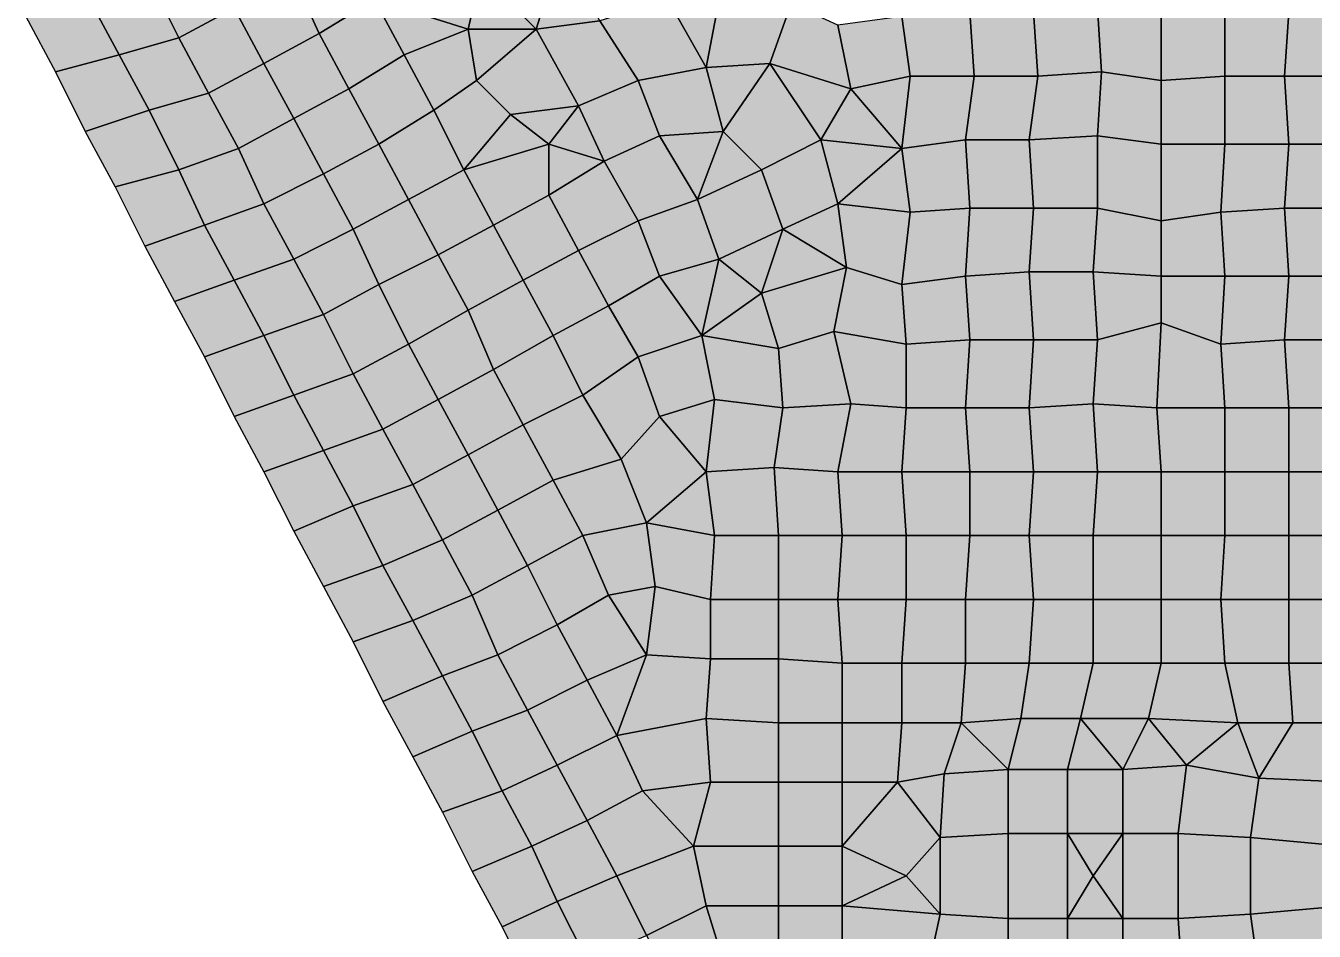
# Model space of a CAD drawing. Header units: metres. Extents: x -7480 to 79269, y -9100 to 45880.
# Drawn here: x -6380 to -320, y 32220 to 36477 of the extents above; entities that cross this region are included whole.
import ezdxf

# ---------------------------------------------------------------- set-up
doc = ezdxf.new("R2010")
doc.units = ezdxf.units.M
doc.layers.add('COLOR_1', color=1, linetype='Continuous')
doc.layers.add('COLOR_181', color=181, linetype='Continuous')

msp = doc.modelspace()

# ---------------------------------------------------------------- hatches: boundary and pattern name
at = {"layer": 'COLOR_1'}
for points in [[(-2080, 32660), (-1760, 32680), (-1760, 32980), (-2060, 32960)], [(-1760, 32680), (-1480, 32680), (-1480, 32980), (-1760, 32980)], [(-1480, 32680), (-1220, 32680), (-1220, 32980), (-1480, 32980)], [(-1220, 32680), (-960, 32680), (-920, 33000), (-1220, 32980)], [(-960, 32680), (-620, 32660), (-580, 32940), (-920, 33000)], [(-620, 32660), (-180, 32620), (-160, 32920), (-580, 32940)], [(-2140, 32020), (-1760, 31980), (-1760, 32280), (-2080, 32300)], [(-960, 32280), (-940, 31980), (-580, 32020), (-620, 32300)], [(-620, 32300), (-580, 32020), (-160, 32040), (-180, 32340)], [(-1760, 31980), (-1480, 31980), (-1480, 32280), (-1760, 32280)], [(-1480, 31980), (-1220, 31980), (-1220, 32280), (-1480, 32280)], [(-1220, 31980), (-940, 31980), (-960, 32280), (-1220, 32280)]]:
    msp.add_hatch(color=256, dxfattribs=at).paths.add_polyline_path(points)
at = {"layer": 'COLOR_181'}
for points in [[(-5100, 36660), (-5000, 36440), (-4740, 36600), (-4860, 36860)], [(-5800, 36700), (-5660, 36420), (-5400, 36560), (-5520, 36820)], [(-4740, 36600), (-4300, 36460), (-4240, 36720), (-4520, 36840)], [(-4240, 36720), (-3980, 36460), (-3860, 36840)], [(-3980, 36460), (-3680, 36500), (-3860, 36840)], [(-6080, 36600), (-5940, 36340), (-5660, 36420), (-5800, 36700)], [(-4300, 36460), (-3980, 36460), (-4240, 36720)], [(-3360, 36600), (-3180, 36280), (-3100, 36700)], [(-3180, 36280), (-2880, 36300), (-2780, 36580), (-3100, 36700)], [(-5400, 36560), (-5260, 36300), (-5000, 36440), (-5100, 36660)], [(-6380, 36520), (-6240, 36260), (-5940, 36340), (-6080, 36600)], [(-5660, 36420), (-5520, 36160), (-5260, 36300), (-5400, 36560)], [(-5000, 36440), (-4860, 36180), (-4600, 36340), (-4740, 36600)], [(-4740, 36600), (-4600, 36340), (-4300, 36460)], [(-3680, 36500), (-3500, 36220), (-3180, 36280), (-3360, 36600)], [(-2880, 36300), (-2500, 36180), (-2560, 36480), (-2780, 36580)], [(-1640, 36540), (-1620, 36240), (-1320, 36260), (-1340, 36560)], [(-1340, 36560), (-1320, 36260), (-1040, 36220), (-1040, 36540)], [(-3980, 36460), (-3780, 36100), (-3500, 36220), (-3680, 36500)], [(-2560, 36480), (-2500, 36180), (-2220, 36240), (-2260, 36520)], [(-2260, 36520), (-2220, 36240), (-1920, 36240), (-1940, 36540)], [(-1940, 36540), (-1920, 36240), (-1620, 36240), (-1640, 36540)], [(-1040, 36220), (-740, 36240), (-740, 36540), (-1040, 36540)], [(-740, 36240), (-460, 36240), (-440, 36540), (-740, 36540)], [(-460, 36240), (-160, 36240), (-160, 36540), (-440, 36540)], [(-5260, 36300), (-5120, 36040), (-4860, 36180), (-5000, 36440)], [(-4600, 36340), (-4460, 36080), (-4260, 36220), (-4300, 36460)], [(-4300, 36460), (-4260, 36220), (-3980, 36460)], [(-4260, 36220), (-4100, 36060), (-3780, 36100), (-3980, 36460)], [(-5940, 36340), (-5800, 36080), (-5520, 36160), (-5660, 36420)], [(-6240, 36260), (-6100, 35980), (-5800, 36080), (-5940, 36340)], [(-5520, 36160), (-5380, 35900), (-5120, 36040), (-5260, 36300)], [(-4860, 36180), (-4720, 35920), (-4460, 36080), (-4600, 36340)], [(-3180, 36280), (-3100, 35980), (-2880, 36300)], [(-3100, 35980), (-2920, 35800), (-2640, 35940), (-2880, 36300)], [(-2880, 36300), (-2640, 35940), (-2500, 36180)], [(-3500, 36220), (-3400, 35960), (-3100, 35980), (-3180, 36280)], [(-2500, 36180), (-2260, 35900), (-2220, 36240)], [(-2260, 35900), (-1960, 35940), (-1920, 36240), (-2220, 36240)], [(-1960, 35940), (-1660, 35940), (-1620, 36240), (-1920, 36240)], [(-1660, 35940), (-1340, 35960), (-1320, 36260), (-1620, 36240)], [(-1340, 35960), (-1040, 35920), (-1040, 36220), (-1320, 36260)], [(-1040, 35920), (-740, 35920), (-740, 36240), (-1040, 36220)], [(-740, 35920), (-440, 35920), (-460, 36240), (-740, 36240)], [(-460, 36240), (-440, 35920), (-140, 35920), (-160, 36240)], [(-5120, 36040), (-4980, 35780), (-4720, 35920), (-4860, 36180)], [(-4460, 36080), (-4320, 35800), (-4100, 36060), (-4260, 36220)], [(-3780, 36100), (-3660, 35840), (-3400, 35960), (-3500, 36220)], [(-2640, 35940), (-2260, 35900), (-2500, 36180)], [(-5800, 36080), (-5660, 35800), (-5380, 35900), (-5520, 36160)], [(-6100, 35980), (-5960, 35720), (-5660, 35800), (-5800, 36080)], [(-4720, 35920), (-4580, 35660), (-4320, 35800), (-4460, 36080)], [(-4320, 35800), (-3920, 35920), (-4100, 36060)], [(-4100, 36060), (-3920, 35920), (-3780, 36100)], [(-3920, 35920), (-3660, 35840), (-3780, 36100)], [(-5380, 35900), (-5260, 35640), (-4980, 35780), (-5120, 36040)], [(-3660, 35840), (-3500, 35560), (-3220, 35660), (-3400, 35960)], [(-3400, 35960), (-3220, 35660), (-3100, 35980)], [(-3220, 35660), (-2920, 35800), (-3100, 35980)], [(-2920, 35800), (-2820, 35520), (-2560, 35640), (-2640, 35940)], [(-2640, 35940), (-2560, 35640), (-2260, 35900)], [(-2260, 35900), (-2220, 35600), (-1940, 35620), (-1960, 35940)], [(-1960, 35940), (-1940, 35620), (-1640, 35620), (-1660, 35940)], [(-1660, 35940), (-1640, 35620), (-1340, 35620), (-1340, 35960)], [(-1340, 35620), (-1040, 35560), (-1040, 35920), (-1340, 35960)], [(-5660, 35800), (-5540, 35540), (-5260, 35640), (-5380, 35900)], [(-4980, 35780), (-4840, 35520), (-4580, 35660), (-4720, 35920)], [(-4320, 35800), (-4180, 35540), (-3920, 35680), (-3920, 35920)], [(-3920, 35680), (-3660, 35840), (-3920, 35920)], [(-2560, 35640), (-2220, 35600), (-2260, 35900)], [(-1040, 35560), (-760, 35600), (-740, 35920), (-1040, 35920)], [(-760, 35600), (-460, 35620), (-440, 35920), (-740, 35920)], [(-460, 35620), (-160, 35620), (-140, 35920), (-440, 35920)], [(-3920, 35680), (-3780, 35420), (-3500, 35560), (-3660, 35840)], [(-5960, 35720), (-5820, 35440), (-5540, 35540), (-5660, 35800)], [(-5260, 35640), (-5120, 35380), (-4840, 35520), (-4980, 35780)], [(-4580, 35660), (-4440, 35400), (-4180, 35540), (-4320, 35800)], [(-3220, 35660), (-3120, 35380), (-2820, 35520), (-2920, 35800)], [(-5540, 35540), (-5400, 35280), (-5120, 35380), (-5260, 35640)], [(-4840, 35520), (-4720, 35260), (-4440, 35400), (-4580, 35660)], [(-4180, 35540), (-4040, 35280), (-3780, 35420), (-3920, 35680)], [(-3500, 35560), (-3400, 35300), (-3120, 35380), (-3220, 35660)], [(-2820, 35520), (-2520, 35340), (-2560, 35640)], [(-2560, 35640), (-2520, 35340), (-2260, 35260), (-2220, 35600)], [(-2260, 35260), (-1960, 35300), (-1940, 35620), (-2220, 35600)], [(-1960, 35300), (-1660, 35320), (-1640, 35620), (-1940, 35620)], [(-1660, 35320), (-1360, 35320), (-1340, 35620), (-1640, 35620)], [(-1360, 35320), (-1040, 35300), (-1040, 35560), (-1340, 35620)], [(-1040, 35300), (-740, 35300), (-760, 35600), (-1040, 35560)], [(-760, 35600), (-740, 35300), (-440, 35300), (-460, 35620)], [(-460, 35620), (-440, 35300), (-140, 35300), (-160, 35620)], [(-5820, 35440), (-5680, 35180), (-5400, 35280), (-5540, 35540)], [(-5120, 35380), (-4980, 35120), (-4720, 35260), (-4840, 35520)], [(-4440, 35400), (-4300, 35140), (-4040, 35280), (-4180, 35540)], [(-3780, 35420), (-3640, 35160), (-3400, 35300), (-3500, 35560)], [(-3120, 35380), (-2920, 35220), (-2820, 35520)], [(-2920, 35220), (-2520, 35340), (-2820, 35520)], [(-4720, 35260), (-4580, 34980), (-4300, 35140), (-4440, 35400)], [(-4040, 35280), (-3900, 35020), (-3640, 35160), (-3780, 35420)], [(-5400, 35280), (-5260, 35020), (-4980, 35120), (-5120, 35380)], [(-3400, 35300), (-3200, 35020), (-3120, 35380)], [(-3200, 35020), (-2920, 35220), (-3120, 35380)], [(-2920, 35220), (-2840, 34960), (-2580, 35040), (-2520, 35340)], [(-2580, 35040), (-2240, 34980), (-2260, 35260), (-2520, 35340)], [(-5680, 35180), (-5540, 34920), (-5260, 35020), (-5400, 35280)], [(-4300, 35140), (-4180, 34860), (-3900, 35020), (-4040, 35280)], [(-3640, 35160), (-3500, 34920), (-3200, 35020), (-3400, 35300)], [(-2260, 35260), (-2240, 34980), (-1940, 35000), (-1960, 35300)], [(-1960, 35300), (-1940, 35000), (-1640, 35000), (-1660, 35320)], [(-1660, 35320), (-1640, 35000), (-1340, 35000), (-1360, 35320)], [(-1360, 35320), (-1340, 35000), (-1040, 35080), (-1040, 35300)], [(-1040, 35080), (-760, 34980), (-740, 35300), (-1040, 35300)], [(-760, 34980), (-460, 35000), (-440, 35300), (-740, 35300)], [(-460, 35000), (-140, 35000), (-140, 35300), (-440, 35300)], [(-4980, 35120), (-4840, 34840), (-4580, 34980), (-4720, 35260)], [(-3200, 35020), (-2840, 34960), (-2920, 35220)], [(-3900, 35020), (-3760, 34740), (-3500, 34920), (-3640, 35160)], [(-5260, 35020), (-5120, 34740), (-4840, 34840), (-4980, 35120)], [(-4580, 34980), (-4440, 34720), (-4180, 34860), (-4300, 35140)], [(-2840, 34960), (-2820, 34680), (-2500, 34700), (-2580, 35040)], [(-2580, 35040), (-2500, 34700), (-2240, 34680), (-2240, 34980)], [(-1360, 34700), (-1060, 34680), (-1040, 35080), (-1340, 35000)], [(-1060, 34680), (-740, 34680), (-760, 34980), (-1040, 35080)], [(-5540, 34920), (-5400, 34640), (-5120, 34740), (-5260, 35020)], [(-4840, 34840), (-4700, 34580), (-4440, 34720), (-4580, 34980)], [(-4180, 34860), (-4040, 34600), (-3760, 34740), (-3900, 35020)], [(-3500, 34920), (-3400, 34640), (-3140, 34720), (-3200, 35020)], [(-3200, 35020), (-3140, 34720), (-2820, 34680), (-2840, 34960)], [(-2240, 34680), (-1960, 34680), (-1940, 35000), (-2240, 34980)], [(-1960, 34680), (-1660, 34680), (-1640, 35000), (-1940, 35000)], [(-1660, 34680), (-1360, 34700), (-1340, 35000), (-1640, 35000)], [(-760, 34980), (-740, 34680), (-440, 34680), (-460, 35000)], [(-460, 35000), (-440, 34680), (-140, 34680), (-140, 35000)], [(-3760, 34740), (-3580, 34440), (-3400, 34640), (-3500, 34920)], [(-4440, 34720), (-4300, 34460), (-4040, 34600), (-4180, 34860)], [(-5120, 34740), (-4980, 34480), (-4700, 34580), (-4840, 34840)], [(-5400, 34640), (-5260, 34380), (-4980, 34480), (-5120, 34740)], [(-4040, 34600), (-3900, 34340), (-3580, 34440), (-3760, 34740)], [(-4700, 34580), (-4560, 34320), (-4300, 34460), (-4440, 34720)], [(-3400, 34640), (-3180, 34380), (-3140, 34720)], [(-3180, 34380), (-2860, 34400), (-2820, 34680), (-3140, 34720)], [(-2860, 34400), (-2560, 34380), (-2500, 34700), (-2820, 34680)], [(-2560, 34380), (-2260, 34380), (-2240, 34680), (-2500, 34700)], [(-2260, 34380), (-1940, 34380), (-1960, 34680), (-2240, 34680)], [(-1960, 34680), (-1940, 34380), (-1640, 34380), (-1660, 34680)], [(-1660, 34680), (-1640, 34380), (-1340, 34380), (-1360, 34700)], [(-1360, 34700), (-1340, 34380), (-1040, 34380), (-1060, 34680)], [(-1060, 34680), (-1040, 34380), (-740, 34380), (-740, 34680)], [(-740, 34380), (-440, 34380), (-440, 34680), (-740, 34680)], [(-440, 34380), (-140, 34380), (-140, 34680), (-440, 34680)], [(-3580, 34440), (-3460, 34140), (-3180, 34380), (-3400, 34640)], [(-4980, 34480), (-4840, 34220), (-4560, 34320), (-4700, 34580)], [(-4300, 34460), (-4160, 34200), (-3900, 34340), (-4040, 34600)], [(-5260, 34380), (-5120, 34100), (-4840, 34220), (-4980, 34480)], [(-4560, 34320), (-4420, 34060), (-4160, 34200), (-4300, 34460)], [(-3900, 34340), (-3760, 34080), (-3460, 34140), (-3580, 34440)], [(-3460, 34140), (-3140, 34080), (-3180, 34380)], [(-3180, 34380), (-3140, 34080), (-2840, 34080), (-2860, 34400)], [(-2860, 34400), (-2840, 34080), (-2540, 34080), (-2560, 34380)], [(-2560, 34380), (-2540, 34080), (-2240, 34080), (-2260, 34380)], [(-2260, 34380), (-2240, 34080), (-1940, 34080), (-1940, 34380)], [(-1940, 34080), (-1660, 34080), (-1640, 34380), (-1940, 34380)], [(-1660, 34080), (-1360, 34080), (-1340, 34380), (-1640, 34380)], [(-1360, 34080), (-1040, 34080), (-1040, 34380), (-1340, 34380)], [(-1040, 34080), (-740, 34080), (-740, 34380), (-1040, 34380)], [(-740, 34080), (-440, 34080), (-440, 34380), (-740, 34380)], [(-440, 34080), (-140, 34080), (-140, 34380), (-440, 34380)], [(-4840, 34220), (-4700, 33940), (-4420, 34060), (-4560, 34320)], [(-4160, 34200), (-4020, 33940), (-3760, 34080), (-3900, 34340)], [(-5120, 34100), (-4980, 33840), (-4700, 33940), (-4840, 34220)], [(-4420, 34060), (-4280, 33800), (-4020, 33940), (-4160, 34200)], [(-3760, 34080), (-3640, 33800), (-3420, 33840), (-3460, 34140)], [(-3460, 34140), (-3420, 33840), (-3160, 33780), (-3140, 34080)], [(-4700, 33940), (-4560, 33680), (-4280, 33800), (-4420, 34060)], [(-4020, 33940), (-3880, 33660), (-3640, 33800), (-3760, 34080)], [(-3160, 33780), (-2840, 33780), (-2840, 34080), (-3140, 34080)], [(-2840, 33780), (-2560, 33780), (-2540, 34080), (-2840, 34080)], [(-2560, 33780), (-2240, 33780), (-2240, 34080), (-2540, 34080)], [(-2240, 33780), (-1960, 33780), (-1940, 34080), (-2240, 34080)], [(-1960, 33780), (-1640, 33780), (-1660, 34080), (-1940, 34080)], [(-1660, 34080), (-1640, 33780), (-1360, 33780), (-1360, 34080)], [(-1360, 33780), (-1040, 33780), (-1040, 34080), (-1360, 34080)], [(-1040, 33780), (-760, 33780), (-740, 34080), (-1040, 34080)], [(-760, 33780), (-440, 33780), (-440, 34080), (-740, 34080)], [(-440, 33780), (-160, 33780), (-140, 34080), (-440, 34080)], [(-4980, 33840), (-4840, 33580), (-4560, 33680), (-4700, 33940)], [(-4280, 33800), (-4160, 33520), (-3880, 33660), (-4020, 33940)], [(-3640, 33800), (-3460, 33520), (-3420, 33840)], [(-3460, 33520), (-3160, 33500), (-3160, 33780), (-3420, 33840)], [(-4560, 33680), (-4420, 33420), (-4160, 33520), (-4280, 33800)], [(-3880, 33660), (-3740, 33400), (-3460, 33520), (-3640, 33800)], [(-3160, 33500), (-2840, 33500), (-2840, 33780), (-3160, 33780)], [(-2840, 33500), (-2540, 33480), (-2560, 33780), (-2840, 33780)], [(-2560, 33780), (-2540, 33480), (-2260, 33480), (-2240, 33780)], [(-2260, 33480), (-1960, 33480), (-1960, 33780), (-2240, 33780)], [(-1960, 33480), (-1660, 33480), (-1640, 33780), (-1960, 33780)], [(-1660, 33480), (-1360, 33480), (-1360, 33780), (-1640, 33780)], [(-1360, 33480), (-1040, 33480), (-1040, 33780), (-1360, 33780)], [(-1040, 33480), (-740, 33480), (-760, 33780), (-1040, 33780)], [(-760, 33780), (-740, 33480), (-440, 33480), (-440, 33780)], [(-440, 33480), (-160, 33480), (-160, 33780), (-440, 33780)], [(-4840, 33580), (-4700, 33300), (-4420, 33420), (-4560, 33680)], [(-4160, 33520), (-4020, 33260), (-3740, 33400), (-3880, 33660)], [(-4420, 33420), (-4280, 33160), (-4020, 33260), (-4160, 33520)], [(-3740, 33400), (-3600, 33140), (-3460, 33520)], [(-3600, 33140), (-3180, 33220), (-3160, 33500), (-3460, 33520)], [(-3180, 33220), (-2840, 33200), (-2840, 33500), (-3160, 33500)], [(-2840, 33200), (-2540, 33200), (-2540, 33480), (-2840, 33500)], [(-2540, 33200), (-2260, 33200), (-2260, 33480), (-2540, 33480)], [(-2260, 33200), (-1980, 33200), (-1960, 33480), (-2260, 33480)], [(-1980, 33200), (-1700, 33220), (-1660, 33480), (-1960, 33480)], [(-1700, 33220), (-1420, 33220), (-1360, 33480), (-1660, 33480)], [(-1420, 33220), (-1100, 33220), (-1040, 33480), (-1360, 33480)], [(-1100, 33220), (-680, 33200), (-740, 33480), (-1040, 33480)], [(-740, 33480), (-680, 33200), (-420, 33200), (-440, 33480)], [(-440, 33480), (-420, 33200), (-160, 33200), (-160, 33480)], [(-4700, 33300), (-4560, 33040), (-4280, 33160), (-4420, 33420)], [(-4020, 33260), (-3880, 33000), (-3600, 33140), (-3740, 33400)], [(-4280, 33160), (-4140, 32880), (-3880, 33000), (-4020, 33260)], [(-3600, 33140), (-3480, 32880), (-3160, 32920), (-3180, 33220)], [(-3180, 33220), (-3160, 32920), (-2840, 32920), (-2840, 33200)], [(-1980, 33200), (-1760, 32980), (-1700, 33220)], [(-1760, 32980), (-1480, 32980), (-1420, 33220), (-1700, 33220)], [(-1480, 32980), (-1220, 32980), (-1420, 33220)], [(-1420, 33220), (-1220, 32980), (-1100, 33220)], [(-1220, 32980), (-920, 33000), (-1100, 33220)], [(-1100, 33220), (-920, 33000), (-680, 33200)], [(-4560, 33040), (-4420, 32780), (-4140, 32880), (-4280, 33160)], [(-2840, 32920), (-2540, 32920), (-2540, 33200), (-2840, 33200)], [(-2540, 32920), (-2280, 32920), (-2260, 33200), (-2540, 33200)], [(-2280, 32920), (-2060, 32960), (-1980, 33200), (-2260, 33200)], [(-2060, 32960), (-1760, 32980), (-1980, 33200)], [(-920, 33000), (-580, 32940), (-680, 33200)], [(-680, 33200), (-580, 32940), (-420, 33200)], [(-580, 32940), (-160, 32920), (-160, 33200), (-420, 33200)], [(-3880, 33000), (-3740, 32740), (-3480, 32880), (-3600, 33140)], [(-4140, 32880), (-4000, 32620), (-3740, 32740), (-3880, 33000)], [(-3480, 32880), (-3240, 32620), (-3160, 32920)], [(-3240, 32620), (-2840, 32620), (-2840, 32920), (-3160, 32920)], [(-2840, 32620), (-2540, 32620), (-2540, 32920), (-2840, 32920)], [(-2540, 32620), (-2280, 32920), (-2540, 32920)], [(-2540, 32620), (-2240, 32480), (-2080, 32660), (-2280, 32920)], [(-2280, 32920), (-2080, 32660), (-2060, 32960)], [(-4420, 32780), (-4280, 32500), (-4000, 32620), (-4140, 32880)], [(-3740, 32740), (-3600, 32480), (-3240, 32620), (-3480, 32880)], [(-4000, 32620), (-3880, 32360), (-3600, 32480), (-3740, 32740)], [(-2080, 32300), (-1760, 32280), (-1760, 32680), (-2080, 32660)], [(-1760, 32280), (-1480, 32280), (-1480, 32680), (-1760, 32680)], [(-1480, 32280), (-1360, 32480), (-1480, 32680)], [(-1480, 32680), (-1360, 32480), (-1220, 32680)], [(-1360, 32480), (-1220, 32280), (-1220, 32680)], [(-1220, 32280), (-960, 32280), (-960, 32680), (-1220, 32680)], [(-960, 32280), (-620, 32300), (-620, 32660), (-960, 32680)], [(-4280, 32500), (-4140, 32240), (-3880, 32360), (-4000, 32620)], [(-3600, 32480), (-3460, 32200), (-3180, 32340), (-3240, 32620)], [(-3240, 32620), (-3180, 32340), (-2840, 32340), (-2840, 32620)], [(-2840, 32340), (-2540, 32340), (-2540, 32620), (-2840, 32620)], [(-2540, 32340), (-2240, 32480), (-2540, 32620)], [(-2240, 32480), (-2080, 32300), (-2080, 32660)], [(-620, 32300), (-180, 32340), (-180, 32620), (-620, 32660)], [(-3880, 32360), (-3740, 32080), (-3460, 32200), (-3600, 32480)], [(-2540, 32340), (-2080, 32300), (-2240, 32480)], [(-1480, 32280), (-1220, 32280), (-1360, 32480)], [(-4140, 32240), (-4000, 31960), (-3740, 32080), (-3880, 32360)], [(-3460, 32200), (-3320, 31940), (-3100, 32080), (-3180, 32340)], [(-3180, 32340), (-3100, 32080), (-2840, 32040), (-2840, 32340)], [(-2840, 32040), (-2540, 32040), (-2540, 32340), (-2840, 32340)], [(-2540, 32040), (-2140, 32020), (-2080, 32300), (-2540, 32340)]]:
    msp.add_hatch(color=256, dxfattribs=at).paths.add_polyline_path(points)

# ---------------------------------------------------------------- linework, layer by layer
at = {"layer": 'COLOR_1'}
for points in [[(-2080, 32660), (-1760, 32680), (-1760, 32980), (-2060, 32960)], [(-1760, 32680), (-1480, 32680), (-1480, 32980), (-1760, 32980)], [(-1480, 32680), (-1220, 32680), (-1220, 32980), (-1480, 32980)], [(-1220, 32680), (-960, 32680), (-920, 33000), (-1220, 32980)], [(-960, 32680), (-620, 32660), (-580, 32940), (-920, 33000)], [(-620, 32660), (-180, 32620), (-160, 32920), (-580, 32940)], [(-2140, 32020), (-1760, 31980), (-1760, 32280), (-2080, 32300)], [(-960, 32280), (-940, 31980), (-580, 32020), (-620, 32300)], [(-620, 32300), (-580, 32020), (-160, 32040), (-180, 32340)], [(-1760, 31980), (-1480, 31980), (-1480, 32280), (-1760, 32280)], [(-1480, 31980), (-1220, 31980), (-1220, 32280), (-1480, 32280)], [(-1220, 31980), (-940, 31980), (-960, 32280), (-1220, 32280)]]:
    msp.add_lwpolyline(points, close=True, dxfattribs=at)
at = {"layer": 'COLOR_181'}
for points in [[(-5100, 36660), (-5000, 36440), (-4740, 36600), (-4860, 36860)], [(-5800, 36700), (-5660, 36420), (-5400, 36560), (-5520, 36820)], [(-4740, 36600), (-4300, 36460), (-4240, 36720), (-4520, 36840)], [(-4240, 36720), (-3980, 36460), (-3860, 36840)], [(-3980, 36460), (-3680, 36500), (-3860, 36840)], [(-6080, 36600), (-5940, 36340), (-5660, 36420), (-5800, 36700)], [(-4300, 36460), (-3980, 36460), (-4240, 36720)], [(-3360, 36600), (-3180, 36280), (-3100, 36700)], [(-3180, 36280), (-2880, 36300), (-2780, 36580), (-3100, 36700)], [(-5400, 36560), (-5260, 36300), (-5000, 36440), (-5100, 36660)], [(-6380, 36520), (-6240, 36260), (-5940, 36340), (-6080, 36600)], [(-5660, 36420), (-5520, 36160), (-5260, 36300), (-5400, 36560)], [(-5000, 36440), (-4860, 36180), (-4600, 36340), (-4740, 36600)], [(-4740, 36600), (-4600, 36340), (-4300, 36460)], [(-3680, 36500), (-3500, 36220), (-3180, 36280), (-3360, 36600)], [(-2880, 36300), (-2500, 36180), (-2560, 36480), (-2780, 36580)], [(-1640, 36540), (-1620, 36240), (-1320, 36260), (-1340, 36560)], [(-1340, 36560), (-1320, 36260), (-1040, 36220), (-1040, 36540)], [(-3980, 36460), (-3780, 36100), (-3500, 36220), (-3680, 36500)], [(-2560, 36480), (-2500, 36180), (-2220, 36240), (-2260, 36520)], [(-2260, 36520), (-2220, 36240), (-1920, 36240), (-1940, 36540)], [(-1940, 36540), (-1920, 36240), (-1620, 36240), (-1640, 36540)], [(-1040, 36220), (-740, 36240), (-740, 36540), (-1040, 36540)], [(-740, 36240), (-460, 36240), (-440, 36540), (-740, 36540)], [(-460, 36240), (-160, 36240), (-160, 36540), (-440, 36540)], [(-5260, 36300), (-5120, 36040), (-4860, 36180), (-5000, 36440)], [(-4600, 36340), (-4460, 36080), (-4260, 36220), (-4300, 36460)], [(-4300, 36460), (-4260, 36220), (-3980, 36460)], [(-4260, 36220), (-4100, 36060), (-3780, 36100), (-3980, 36460)], [(-5940, 36340), (-5800, 36080), (-5520, 36160), (-5660, 36420)], [(-6240, 36260), (-6100, 35980), (-5800, 36080), (-5940, 36340)], [(-5520, 36160), (-5380, 35900), (-5120, 36040), (-5260, 36300)], [(-4860, 36180), (-4720, 35920), (-4460, 36080), (-4600, 36340)], [(-3180, 36280), (-3100, 35980), (-2880, 36300)], [(-3100, 35980), (-2920, 35800), (-2640, 35940), (-2880, 36300)], [(-2880, 36300), (-2640, 35940), (-2500, 36180)], [(-3500, 36220), (-3400, 35960), (-3100, 35980), (-3180, 36280)], [(-2500, 36180), (-2260, 35900), (-2220, 36240)], [(-2260, 35900), (-1960, 35940), (-1920, 36240), (-2220, 36240)], [(-1960, 35940), (-1660, 35940), (-1620, 36240), (-1920, 36240)], [(-1660, 35940), (-1340, 35960), (-1320, 36260), (-1620, 36240)], [(-1340, 35960), (-1040, 35920), (-1040, 36220), (-1320, 36260)], [(-1040, 35920), (-740, 35920), (-740, 36240), (-1040, 36220)], [(-740, 35920), (-440, 35920), (-460, 36240), (-740, 36240)], [(-460, 36240), (-440, 35920), (-140, 35920), (-160, 36240)], [(-5120, 36040), (-4980, 35780), (-4720, 35920), (-4860, 36180)], [(-4460, 36080), (-4320, 35800), (-4100, 36060), (-4260, 36220)], [(-3780, 36100), (-3660, 35840), (-3400, 35960), (-3500, 36220)], [(-2640, 35940), (-2260, 35900), (-2500, 36180)], [(-5800, 36080), (-5660, 35800), (-5380, 35900), (-5520, 36160)], [(-6100, 35980), (-5960, 35720), (-5660, 35800), (-5800, 36080)], [(-4720, 35920), (-4580, 35660), (-4320, 35800), (-4460, 36080)], [(-4320, 35800), (-3920, 35920), (-4100, 36060)], [(-4100, 36060), (-3920, 35920), (-3780, 36100)], [(-3920, 35920), (-3660, 35840), (-3780, 36100)], [(-5380, 35900), (-5260, 35640), (-4980, 35780), (-5120, 36040)], [(-3660, 35840), (-3500, 35560), (-3220, 35660), (-3400, 35960)], [(-3400, 35960), (-3220, 35660), (-3100, 35980)], [(-3220, 35660), (-2920, 35800), (-3100, 35980)], [(-2920, 35800), (-2820, 35520), (-2560, 35640), (-2640, 35940)], [(-2640, 35940), (-2560, 35640), (-2260, 35900)], [(-2260, 35900), (-2220, 35600), (-1940, 35620), (-1960, 35940)], [(-1960, 35940), (-1940, 35620), (-1640, 35620), (-1660, 35940)], [(-1660, 35940), (-1640, 35620), (-1340, 35620), (-1340, 35960)], [(-1340, 35620), (-1040, 35560), (-1040, 35920), (-1340, 35960)], [(-5660, 35800), (-5540, 35540), (-5260, 35640), (-5380, 35900)], [(-4980, 35780), (-4840, 35520), (-4580, 35660), (-4720, 35920)], [(-4320, 35800), (-4180, 35540), (-3920, 35680), (-3920, 35920)], [(-3920, 35680), (-3660, 35840), (-3920, 35920)], [(-2560, 35640), (-2220, 35600), (-2260, 35900)], [(-1040, 35560), (-760, 35600), (-740, 35920), (-1040, 35920)], [(-760, 35600), (-460, 35620), (-440, 35920), (-740, 35920)], [(-460, 35620), (-160, 35620), (-140, 35920), (-440, 35920)], [(-3920, 35680), (-3780, 35420), (-3500, 35560), (-3660, 35840)], [(-5960, 35720), (-5820, 35440), (-5540, 35540), (-5660, 35800)], [(-5260, 35640), (-5120, 35380), (-4840, 35520), (-4980, 35780)], [(-4580, 35660), (-4440, 35400), (-4180, 35540), (-4320, 35800)], [(-3220, 35660), (-3120, 35380), (-2820, 35520), (-2920, 35800)], [(-5540, 35540), (-5400, 35280), (-5120, 35380), (-5260, 35640)], [(-4840, 35520), (-4720, 35260), (-4440, 35400), (-4580, 35660)], [(-4180, 35540), (-4040, 35280), (-3780, 35420), (-3920, 35680)], [(-3500, 35560), (-3400, 35300), (-3120, 35380), (-3220, 35660)], [(-2820, 35520), (-2520, 35340), (-2560, 35640)], [(-2560, 35640), (-2520, 35340), (-2260, 35260), (-2220, 35600)], [(-2260, 35260), (-1960, 35300), (-1940, 35620), (-2220, 35600)], [(-1960, 35300), (-1660, 35320), (-1640, 35620), (-1940, 35620)], [(-1660, 35320), (-1360, 35320), (-1340, 35620), (-1640, 35620)], [(-1360, 35320), (-1040, 35300), (-1040, 35560), (-1340, 35620)], [(-1040, 35300), (-740, 35300), (-760, 35600), (-1040, 35560)], [(-760, 35600), (-740, 35300), (-440, 35300), (-460, 35620)], [(-460, 35620), (-440, 35300), (-140, 35300), (-160, 35620)], [(-5820, 35440), (-5680, 35180), (-5400, 35280), (-5540, 35540)], [(-5120, 35380), (-4980, 35120), (-4720, 35260), (-4840, 35520)], [(-4440, 35400), (-4300, 35140), (-4040, 35280), (-4180, 35540)], [(-3780, 35420), (-3640, 35160), (-3400, 35300), (-3500, 35560)], [(-3120, 35380), (-2920, 35220), (-2820, 35520)], [(-2920, 35220), (-2520, 35340), (-2820, 35520)], [(-4720, 35260), (-4580, 34980), (-4300, 35140), (-4440, 35400)], [(-4040, 35280), (-3900, 35020), (-3640, 35160), (-3780, 35420)], [(-5400, 35280), (-5260, 35020), (-4980, 35120), (-5120, 35380)], [(-3400, 35300), (-3200, 35020), (-3120, 35380)], [(-3200, 35020), (-2920, 35220), (-3120, 35380)], [(-2920, 35220), (-2840, 34960), (-2580, 35040), (-2520, 35340)], [(-2580, 35040), (-2240, 34980), (-2260, 35260), (-2520, 35340)], [(-5680, 35180), (-5540, 34920), (-5260, 35020), (-5400, 35280)], [(-4300, 35140), (-4180, 34860), (-3900, 35020), (-4040, 35280)], [(-3640, 35160), (-3500, 34920), (-3200, 35020), (-3400, 35300)], [(-2260, 35260), (-2240, 34980), (-1940, 35000), (-1960, 35300)], [(-1960, 35300), (-1940, 35000), (-1640, 35000), (-1660, 35320)], [(-1660, 35320), (-1640, 35000), (-1340, 35000), (-1360, 35320)], [(-1360, 35320), (-1340, 35000), (-1040, 35080), (-1040, 35300)], [(-1040, 35080), (-760, 34980), (-740, 35300), (-1040, 35300)], [(-760, 34980), (-460, 35000), (-440, 35300), (-740, 35300)], [(-460, 35000), (-140, 35000), (-140, 35300), (-440, 35300)], [(-4980, 35120), (-4840, 34840), (-4580, 34980), (-4720, 35260)], [(-3200, 35020), (-2840, 34960), (-2920, 35220)], [(-3900, 35020), (-3760, 34740), (-3500, 34920), (-3640, 35160)], [(-5260, 35020), (-5120, 34740), (-4840, 34840), (-4980, 35120)], [(-4580, 34980), (-4440, 34720), (-4180, 34860), (-4300, 35140)], [(-2840, 34960), (-2820, 34680), (-2500, 34700), (-2580, 35040)], [(-2580, 35040), (-2500, 34700), (-2240, 34680), (-2240, 34980)], [(-1360, 34700), (-1060, 34680), (-1040, 35080), (-1340, 35000)], [(-1060, 34680), (-740, 34680), (-760, 34980), (-1040, 35080)], [(-5540, 34920), (-5400, 34640), (-5120, 34740), (-5260, 35020)], [(-4840, 34840), (-4700, 34580), (-4440, 34720), (-4580, 34980)], [(-4180, 34860), (-4040, 34600), (-3760, 34740), (-3900, 35020)], [(-3500, 34920), (-3400, 34640), (-3140, 34720), (-3200, 35020)], [(-3200, 35020), (-3140, 34720), (-2820, 34680), (-2840, 34960)], [(-2240, 34680), (-1960, 34680), (-1940, 35000), (-2240, 34980)], [(-1960, 34680), (-1660, 34680), (-1640, 35000), (-1940, 35000)], [(-1660, 34680), (-1360, 34700), (-1340, 35000), (-1640, 35000)], [(-760, 34980), (-740, 34680), (-440, 34680), (-460, 35000)], [(-460, 35000), (-440, 34680), (-140, 34680), (-140, 35000)], [(-3760, 34740), (-3580, 34440), (-3400, 34640), (-3500, 34920)], [(-4440, 34720), (-4300, 34460), (-4040, 34600), (-4180, 34860)], [(-5120, 34740), (-4980, 34480), (-4700, 34580), (-4840, 34840)], [(-5400, 34640), (-5260, 34380), (-4980, 34480), (-5120, 34740)], [(-4040, 34600), (-3900, 34340), (-3580, 34440), (-3760, 34740)], [(-4700, 34580), (-4560, 34320), (-4300, 34460), (-4440, 34720)], [(-3400, 34640), (-3180, 34380), (-3140, 34720)], [(-3180, 34380), (-2860, 34400), (-2820, 34680), (-3140, 34720)], [(-2860, 34400), (-2560, 34380), (-2500, 34700), (-2820, 34680)], [(-2560, 34380), (-2260, 34380), (-2240, 34680), (-2500, 34700)], [(-2260, 34380), (-1940, 34380), (-1960, 34680), (-2240, 34680)], [(-1960, 34680), (-1940, 34380), (-1640, 34380), (-1660, 34680)], [(-1660, 34680), (-1640, 34380), (-1340, 34380), (-1360, 34700)], [(-1360, 34700), (-1340, 34380), (-1040, 34380), (-1060, 34680)], [(-1060, 34680), (-1040, 34380), (-740, 34380), (-740, 34680)], [(-740, 34380), (-440, 34380), (-440, 34680), (-740, 34680)], [(-440, 34380), (-140, 34380), (-140, 34680), (-440, 34680)], [(-3580, 34440), (-3460, 34140), (-3180, 34380), (-3400, 34640)], [(-4980, 34480), (-4840, 34220), (-4560, 34320), (-4700, 34580)], [(-4300, 34460), (-4160, 34200), (-3900, 34340), (-4040, 34600)], [(-5260, 34380), (-5120, 34100), (-4840, 34220), (-4980, 34480)], [(-4560, 34320), (-4420, 34060), (-4160, 34200), (-4300, 34460)], [(-3900, 34340), (-3760, 34080), (-3460, 34140), (-3580, 34440)], [(-3460, 34140), (-3140, 34080), (-3180, 34380)], [(-3180, 34380), (-3140, 34080), (-2840, 34080), (-2860, 34400)], [(-2860, 34400), (-2840, 34080), (-2540, 34080), (-2560, 34380)], [(-2560, 34380), (-2540, 34080), (-2240, 34080), (-2260, 34380)], [(-2260, 34380), (-2240, 34080), (-1940, 34080), (-1940, 34380)], [(-1940, 34080), (-1660, 34080), (-1640, 34380), (-1940, 34380)], [(-1660, 34080), (-1360, 34080), (-1340, 34380), (-1640, 34380)], [(-1360, 34080), (-1040, 34080), (-1040, 34380), (-1340, 34380)], [(-1040, 34080), (-740, 34080), (-740, 34380), (-1040, 34380)], [(-740, 34080), (-440, 34080), (-440, 34380), (-740, 34380)], [(-440, 34080), (-140, 34080), (-140, 34380), (-440, 34380)], [(-4840, 34220), (-4700, 33940), (-4420, 34060), (-4560, 34320)], [(-4160, 34200), (-4020, 33940), (-3760, 34080), (-3900, 34340)], [(-5120, 34100), (-4980, 33840), (-4700, 33940), (-4840, 34220)], [(-4420, 34060), (-4280, 33800), (-4020, 33940), (-4160, 34200)], [(-3760, 34080), (-3640, 33800), (-3420, 33840), (-3460, 34140)], [(-3460, 34140), (-3420, 33840), (-3160, 33780), (-3140, 34080)], [(-4700, 33940), (-4560, 33680), (-4280, 33800), (-4420, 34060)], [(-4020, 33940), (-3880, 33660), (-3640, 33800), (-3760, 34080)], [(-3160, 33780), (-2840, 33780), (-2840, 34080), (-3140, 34080)], [(-2840, 33780), (-2560, 33780), (-2540, 34080), (-2840, 34080)], [(-2560, 33780), (-2240, 33780), (-2240, 34080), (-2540, 34080)], [(-2240, 33780), (-1960, 33780), (-1940, 34080), (-2240, 34080)], [(-1960, 33780), (-1640, 33780), (-1660, 34080), (-1940, 34080)], [(-1660, 34080), (-1640, 33780), (-1360, 33780), (-1360, 34080)], [(-1360, 33780), (-1040, 33780), (-1040, 34080), (-1360, 34080)], [(-1040, 33780), (-760, 33780), (-740, 34080), (-1040, 34080)], [(-760, 33780), (-440, 33780), (-440, 34080), (-740, 34080)], [(-440, 33780), (-160, 33780), (-140, 34080), (-440, 34080)], [(-4980, 33840), (-4840, 33580), (-4560, 33680), (-4700, 33940)], [(-4280, 33800), (-4160, 33520), (-3880, 33660), (-4020, 33940)], [(-3640, 33800), (-3460, 33520), (-3420, 33840)], [(-3460, 33520), (-3160, 33500), (-3160, 33780), (-3420, 33840)], [(-4560, 33680), (-4420, 33420), (-4160, 33520), (-4280, 33800)], [(-3880, 33660), (-3740, 33400), (-3460, 33520), (-3640, 33800)], [(-3160, 33500), (-2840, 33500), (-2840, 33780), (-3160, 33780)], [(-2840, 33500), (-2540, 33480), (-2560, 33780), (-2840, 33780)], [(-2560, 33780), (-2540, 33480), (-2260, 33480), (-2240, 33780)], [(-2260, 33480), (-1960, 33480), (-1960, 33780), (-2240, 33780)], [(-1960, 33480), (-1660, 33480), (-1640, 33780), (-1960, 33780)], [(-1660, 33480), (-1360, 33480), (-1360, 33780), (-1640, 33780)], [(-1360, 33480), (-1040, 33480), (-1040, 33780), (-1360, 33780)], [(-1040, 33480), (-740, 33480), (-760, 33780), (-1040, 33780)], [(-760, 33780), (-740, 33480), (-440, 33480), (-440, 33780)], [(-440, 33480), (-160, 33480), (-160, 33780), (-440, 33780)], [(-4840, 33580), (-4700, 33300), (-4420, 33420), (-4560, 33680)], [(-4160, 33520), (-4020, 33260), (-3740, 33400), (-3880, 33660)], [(-4420, 33420), (-4280, 33160), (-4020, 33260), (-4160, 33520)], [(-3740, 33400), (-3600, 33140), (-3460, 33520)], [(-3600, 33140), (-3180, 33220), (-3160, 33500), (-3460, 33520)], [(-3180, 33220), (-2840, 33200), (-2840, 33500), (-3160, 33500)], [(-2840, 33200), (-2540, 33200), (-2540, 33480), (-2840, 33500)], [(-2540, 33200), (-2260, 33200), (-2260, 33480), (-2540, 33480)], [(-2260, 33200), (-1980, 33200), (-1960, 33480), (-2260, 33480)], [(-1980, 33200), (-1700, 33220), (-1660, 33480), (-1960, 33480)], [(-1700, 33220), (-1420, 33220), (-1360, 33480), (-1660, 33480)], [(-1420, 33220), (-1100, 33220), (-1040, 33480), (-1360, 33480)], [(-1100, 33220), (-680, 33200), (-740, 33480), (-1040, 33480)], [(-740, 33480), (-680, 33200), (-420, 33200), (-440, 33480)], [(-440, 33480), (-420, 33200), (-160, 33200), (-160, 33480)], [(-4700, 33300), (-4560, 33040), (-4280, 33160), (-4420, 33420)], [(-4020, 33260), (-3880, 33000), (-3600, 33140), (-3740, 33400)], [(-4280, 33160), (-4140, 32880), (-3880, 33000), (-4020, 33260)], [(-3600, 33140), (-3480, 32880), (-3160, 32920), (-3180, 33220)], [(-3180, 33220), (-3160, 32920), (-2840, 32920), (-2840, 33200)], [(-1980, 33200), (-1760, 32980), (-1700, 33220)], [(-1760, 32980), (-1480, 32980), (-1420, 33220), (-1700, 33220)], [(-1480, 32980), (-1220, 32980), (-1420, 33220)], [(-1420, 33220), (-1220, 32980), (-1100, 33220)], [(-1220, 32980), (-920, 33000), (-1100, 33220)], [(-1100, 33220), (-920, 33000), (-680, 33200)], [(-4560, 33040), (-4420, 32780), (-4140, 32880), (-4280, 33160)], [(-2840, 32920), (-2540, 32920), (-2540, 33200), (-2840, 33200)], [(-2540, 32920), (-2280, 32920), (-2260, 33200), (-2540, 33200)], [(-2280, 32920), (-2060, 32960), (-1980, 33200), (-2260, 33200)], [(-2060, 32960), (-1760, 32980), (-1980, 33200)], [(-920, 33000), (-580, 32940), (-680, 33200)], [(-680, 33200), (-580, 32940), (-420, 33200)], [(-580, 32940), (-160, 32920), (-160, 33200), (-420, 33200)], [(-3880, 33000), (-3740, 32740), (-3480, 32880), (-3600, 33140)], [(-4140, 32880), (-4000, 32620), (-3740, 32740), (-3880, 33000)], [(-3480, 32880), (-3240, 32620), (-3160, 32920)], [(-3240, 32620), (-2840, 32620), (-2840, 32920), (-3160, 32920)], [(-2840, 32620), (-2540, 32620), (-2540, 32920), (-2840, 32920)], [(-2540, 32620), (-2280, 32920), (-2540, 32920)], [(-2540, 32620), (-2240, 32480), (-2080, 32660), (-2280, 32920)], [(-2280, 32920), (-2080, 32660), (-2060, 32960)], [(-4420, 32780), (-4280, 32500), (-4000, 32620), (-4140, 32880)], [(-3740, 32740), (-3600, 32480), (-3240, 32620), (-3480, 32880)], [(-4000, 32620), (-3880, 32360), (-3600, 32480), (-3740, 32740)], [(-2080, 32300), (-1760, 32280), (-1760, 32680), (-2080, 32660)], [(-1760, 32280), (-1480, 32280), (-1480, 32680), (-1760, 32680)], [(-1480, 32280), (-1360, 32480), (-1480, 32680)], [(-1480, 32680), (-1360, 32480), (-1220, 32680)], [(-1360, 32480), (-1220, 32280), (-1220, 32680)], [(-1220, 32280), (-960, 32280), (-960, 32680), (-1220, 32680)], [(-960, 32280), (-620, 32300), (-620, 32660), (-960, 32680)], [(-4280, 32500), (-4140, 32240), (-3880, 32360), (-4000, 32620)], [(-3600, 32480), (-3460, 32200), (-3180, 32340), (-3240, 32620)], [(-3240, 32620), (-3180, 32340), (-2840, 32340), (-2840, 32620)], [(-2840, 32340), (-2540, 32340), (-2540, 32620), (-2840, 32620)], [(-2540, 32340), (-2240, 32480), (-2540, 32620)], [(-2240, 32480), (-2080, 32300), (-2080, 32660)], [(-620, 32300), (-180, 32340), (-180, 32620), (-620, 32660)], [(-3880, 32360), (-3740, 32080), (-3460, 32200), (-3600, 32480)], [(-2540, 32340), (-2080, 32300), (-2240, 32480)], [(-1480, 32280), (-1220, 32280), (-1360, 32480)], [(-4140, 32240), (-4000, 31960), (-3740, 32080), (-3880, 32360)], [(-3460, 32200), (-3320, 31940), (-3100, 32080), (-3180, 32340)], [(-3180, 32340), (-3100, 32080), (-2840, 32040), (-2840, 32340)], [(-2840, 32040), (-2540, 32040), (-2540, 32340), (-2840, 32340)], [(-2540, 32040), (-2140, 32020), (-2080, 32300), (-2540, 32340)]]:
    msp.add_lwpolyline(points, close=True, dxfattribs=at)

doc.saveas('drawing.dxf')
